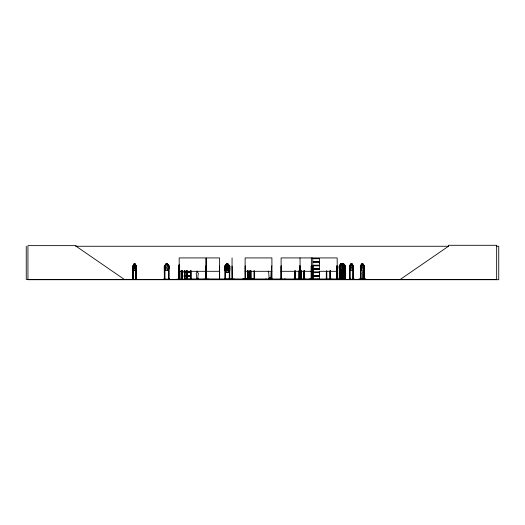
<?xml version="1.0" encoding="UTF-8"?>
<svg xmlns="http://www.w3.org/2000/svg" width="525" height="525" viewBox="0 0 525 525"><rect width="100%" height="100%" fill="white"/><g stroke="black" fill="none" stroke-linecap="round" stroke-linejoin="round"><path stroke-width="0.79" d="M319.567 274.181L319.567 272.639L313.313 272.639M319.567 263.655L319.567 262.119L313.313 262.119M176.787 279.162L192.353 279.366M181.788 279.392L181.808 270.775M203.805 279.182L208.819 279.162M229.642 279.182L234.655 279.162M252.866 279.398L242.721 279.162L253.929 279.083M247.741 279.425L247.761 270.775M313.313 276.334L319.574 276.334L319.574 279.3L308.759 279.366L313.72 279.162M136.028 265.945L135.988 279.431M178.946 265.978L178.881 279.405L178.92 278.946L178.375 278.946M339.616 266.031L339.636 279.398M342.805 265.945L342.845 279.431M349.867 265.945L349.913 279.431M353.003 265.945L352.938 279.431M364.376 266.057L363.864 266.057L363.877 279.431L364.245 279.418L364.284 266.037L362.985 263.911L361.673 263.911L360.373 266.037L360.406 268.157L361.725 270.224M164.843 265.945L164.666 279.405M229.386 265.978L229.248 279.431M270.106 277.863L269.758 277.968M313.274 268.807L319.581 268.905M313.3 279.307L313.241 278.946M133.343 265.932L133.252 279.431M206.187 279.392L206.253 278.946M134.098 263.97L133.547 267.645L134.282 268.905L135.01 268.905L135.726 267.645M342.425 265.453L342.746 264.246L343.258 264.246L343.737 266.989L343.232 267.809M245.726 279.175L245.648 278.946M249.395 279.425L249.519 270.775M249.546 279.392L249.572 278.946M130.961 279.392L138.108 279.392M279.188 279.392L282.772 279.162M299.001 279.392L299.06 270.775M178.913 266.05L178.421 266.057L178.421 279.431M352.058 263.97L350.746 263.97L350.109 266.057L350.109 267.645L350.962 268.905L351.816 268.905L352.656 267.645L352.026 263.97M352.971 266.05L353.437 266.057M360.773 266.05L360.852 279.431M179.314 279.398L179.189 266.057L179.642 266.057L179.589 279.431M269.732 277.758L270.047 277.968M347.911 279.392L355.038 279.182M362.027 279.392L358.87 279.162L365.977 279.182L362.348 279.425M187.622 279.162L188.107 279.425M344.84 279.392L344.859 265.991L345.299 266.057L345.299 279.431M339.465 279.398L339.498 278.946M339.655 279.392L339.78 266.057L339.229 266.037L339.229 268.157L340.528 270.277L341.88 270.277M311.417 279.398L311.351 257.926M293.849 279.392L295.811 279.366M295.811 279.182L293.856 279.182L306.154 279.182M226.472 263.97L225.652 266.057L225.652 267.645L226.754 268.905L227.85 268.905L228.939 267.645L228.939 266.057L228.119 263.97L226.472 263.97L224.831 266.057L224.844 279.431M226.472 266.09L225.652 268.177L225.652 269.771L226.754 271.031L227.85 271.031L228.939 269.771L228.939 268.177L228.119 266.09L226.472 266.09L224.831 268.177L226.472 270.224M163.59 279.392L164.896 279.366L164.758 266.031M164.896 279.182L163.597 279.182L169.811 279.182M229.34 266.031L229.753 266.057L229.753 279.431L229.806 278.946M245.057 279.392L245.142 257.926L271.897 257.926L271.996 279.162M299.709 279.425L299.703 266.057M300.024 257.926L300.202 279.431L300.024 266.057L299.585 266.057L299.545 279.431M132.93 266.037L134.039 263.911L135.201 263.911L136.31 266.037L132.93 266.037L132.93 268.157L136.31 268.157L136.27 266.037L135.161 263.911M134.078 263.911L132.963 266.057L133.061 279.431M134.098 270.224L133.002 268.137L134.078 270.277L135.201 270.277L136.277 268.137M135.201 270.277L136.31 268.157M342.641 269.069L341.821 270.723L342.897 269.364L343.973 270.723L343.16 269.056L343.954 267.52L343.567 267.474M179.432 264.442L178.48 266.037L178.493 279.431M178.559 266.057L179.393 264.666M339.229 266.037L340.528 263.911L341.88 263.911M340.561 263.911L339.268 266.057L339.275 279.431M341.841 270.277L343.173 268.157M349.63 266.057L349.525 279.431L349.466 266.037L350.766 263.911L352.078 263.911L353.377 266.037L353.41 279.431M349.506 266.057L350.785 263.97M352.026 270.224L353.377 268.157L352.045 270.277L350.726 270.277L349.433 268.157L350.785 270.224M361.705 263.911L360.413 266.057L360.485 279.431L360.419 278.946L360.97 278.946M190.385 271.307L189.65 272.35L188.245 272.35L187.543 271.307M189.676 272.403L190.418 271.34M343.757 266.037L345.253 268.157L343.757 270.277L342.234 270.277M343.731 272.403L345.181 270.263M164.345 279.431L164.286 266.037L165.92 263.911M167.521 270.224L169.109 268.137L169.175 266.037L167.547 263.911M167.547 270.277L169.175 268.157M343.494 268.905L344.459 267.645L343.731 263.97M228.119 270.224L229.766 268.137M229.766 270.263L228.119 272.35L226.472 272.35L224.831 270.263M188.79 279.412L189.354 279.425M189.02 279.28L189.295 279.162M196.573 279.162C196.376 279.018 196.081 279.838 198.076 279.162M196.652 279.412L196.35 279.425M197.597 279.425L197.932 279.412M196.343 279.346L198.135 279.425M268.853 279.037L268.642 278.342L268.465 279.412L269.305 279.431M270.861 279.418L270.506 279.313M270.703 279.313L271.162 279.215L271.169 278.342L270.972 279.037M270.992 279.313L271.399 278.946M362.578 279.162C362.079 278.362 362.814 280.028 362.775 279.28M363.7 279.28L364.009 279.346M197.006 271.176L196.724 272.869A1.116 1.116 0 0 0 196.494 274.621L196.731 278.919L197.84 278.919L198.076 274.621A1.116 1.116 0 0 0 197.84 272.869L197.564 271.176M400.273 279.431L448.468 246.264L448.468 245.287L496.657 245.287L496.657 279.431L26.25 279.431L26.25 246.264M187.563 279.346L187.983 279.346L187.451 279.418M188.908 279.346L189.282 279.162M271.327 279.431L268.511 279.215M224.72 279.398L224.792 278.946M225.35 279.431L225.337 265.991L224.844 266.057M133.298 266.057L132.832 266.057L132.851 279.431L132.93 278.946M168.696 266.031L169.175 266.037L169.063 279.431M179.169 279.431L179.189 257.926L205.951 257.926L206.043 279.162M300.005 279.431L299.9 266.057L300.477 266.057L300.464 279.431L300.53 278.946M75.521 246.264L448.717 246.264M496.289 246.264L498.75 246.264L498.75 279.713L27.943 279.713L27.943 245.634L76.138 245.634L76.138 246.264L124.327 279.431M313.307 258.412L319.581 258.412M313.307 258.523L319.581 258.53L319.567 261.502L313.313 261.502M313.32 258.72L319.567 258.72M313.267 261.713L319.62 261.713M313.267 261.903L319.62 261.903M165.907 263.911L167.56 263.911M342.234 263.911L343.783 263.911L345.279 266.037L345.148 279.431M134.052 263.97L135.188 263.97L135.726 266.057L135.772 279.431M167.534 263.97L165.933 263.97L165.145 266.057L165.145 267.645L166.215 268.905L167.272 268.905L168.322 267.645L168.322 266.057L167.534 263.97L169.122 266.057M341.854 263.97L340.548 263.97L339.905 267.645L340.764 268.905L341.611 268.905L342.458 267.645L341.821 263.97L343.101 266.057L343.166 279.431M342.261 263.97L343.757 263.97M362.998 263.97L361.692 263.97L361.049 266.057L361.049 267.645L361.909 268.905L362.755 268.905L363.602 267.645L362.965 263.97L364.245 266.057M351.625 264.246L351.166 264.246L350.752 266.057L351.166 267.809L352.026 266.989L351.592 264.246M362.572 264.246L362.112 264.246L361.699 266.057L362.112 267.809L362.965 266.989L362.532 264.246M313.313 265.191L319.574 265.191L319.574 262.119M313.267 265.407L319.62 265.407M313.267 265.598L319.62 265.598M313.313 265.814L319.574 265.814L319.574 268.774L313.32 268.695M164.286 266.037L164.791 266.057M342.733 266.031L343.232 266.057L343.225 279.431M343.14 266.037L341.841 263.911M345.253 266.037L343.757 263.911M349.433 266.037L349.978 266.057L350.017 279.431M352.045 263.911L353.377 266.037M360.373 266.037L360.924 266.057L360.964 279.431M364.284 266.037L364.357 279.431L364.422 278.946M135.804 266.057L136.277 266.057L136.139 279.431M205.951 266.057L205.498 266.057L205.544 279.431M219.607 266.057L219.378 279.431L219.352 278.946M232.057 266.057L232.234 279.431M271.897 266.057L271.445 266.057L271.445 279.431M313.195 266.057L312.71 266.057L312.736 279.431L312.664 278.946M337.175 266.057L336.689 266.057L336.643 279.431M343.212 266.365L343.737 269.108L343.232 269.935L342.267 269.108M167.56 270.277L165.907 270.277L164.351 268.137M179.117 269.22L178.559 268.137M339.229 268.157L340.561 270.277M345.279 268.157L343.704 266.09L344.459 269.771L343.494 271.031L342.51 271.031L341.526 269.771M360.452 268.137L361.705 270.277L363.024 270.277L364.245 268.137M313.307 268.774L319.581 268.78M313.307 269.062L319.581 269.049M313.32 269.24L319.567 269.24M179.189 271.307L205.951 271.307M206.227 271.307L219.607 271.307M245.142 271.307L271.897 271.307M281.105 271.307L312.998 271.307M319.239 271.307L337.175 271.307M184.124 272.022L188.068 272.022M189.965 272.022L190.385 272.022M313.313 272.022L319.574 272.022M184.085 272.239L190.431 272.239M313.267 272.239L319.62 272.239M343.731 272.35L342.234 272.35L340.764 270.263M184.085 272.429L190.431 272.429M313.267 272.429L319.62 272.429M343.757 272.403L342.215 272.403L340.712 270.283M184.124 272.639L190.385 272.639M184.124 275.717L190.385 275.717M313.313 275.717L319.574 275.717L319.574 272.639M184.085 275.927L190.431 275.927M313.267 275.927L319.62 275.927M184.085 276.117L190.431 276.117M313.267 276.117L319.62 276.117M184.124 276.334L190.385 276.334M363.983 278.696L364.087 279.431M132.792 278.946L133.304 278.946L133.304 279.431M135.758 278.946L136.27 278.946L136.27 279.431M164.259 278.946L164.843 278.946M169.148 278.946L168.564 278.946L168.525 279.392M181.624 278.946L181.079 278.946L181.086 279.431M181.762 278.946L182.306 278.946L182.306 279.431M319.22 279.018L341.355 278.946L341.355 279.431M343.278 278.946L342.727 278.946L342.733 279.431M344.767 278.946L345.345 278.946M349.473 278.946L350.024 278.946M352.931 278.946L353.483 278.946L353.476 279.431M363.871 278.946L364.422 278.946M225.35 279.083L229.248 279.083M328.611 279.162L332.187 279.175M336.138 279.156L346.467 279.392M242.721 279.182L252.82 279.156M308.759 279.175L319.567 279.215M358.864 279.182L362.06 279.431M362.808 279.182L365.977 279.182M219.66 279.392L219.607 257.926L206.227 257.926L206.24 279.398M179.366 278.946L179.694 279.431M198.233 279.425L197.997 278.696L198.22 279.418M186.775 279.398L186.828 270.775M164.299 268.157L165.92 270.277M187.51 271.34L188.252 272.403M178.52 268.137L179.393 269.528M364.028 266.057L363.989 279.431M363.543 279.162L363.543 278.184L363.031 278.184L363.031 279.162M360.754 278.946L360.741 279.431M360.57 266.057L360.629 279.431M353.345 266.037L353.253 279.431M353.141 278.946L353.161 279.431M353.082 266.057L353.043 279.431M349.814 278.946L349.794 279.431M349.702 278.946L349.689 279.431M344.951 278.946L344.964 279.431M344.761 265.88L344.807 279.431M343.048 278.946L343.068 279.431M342.884 266.057L342.956 279.431M341.23 269.988L341.276 279.431M341.171 278.946L341.158 279.431M340.902 269.988L340.915 279.431L340.823 269.988M340.102 279.018L340.102 279.431M339.938 279.018L339.938 279.431M339.819 278.946L339.819 279.431M339.426 266.057L339.386 279.431M337.221 279.431L337.175 257.926L281.105 257.926L281.157 279.431M337.102 266.057L337.148 279.431M337.043 278.946L337.03 279.431M336.761 266.057L336.761 279.431M330.402 270.887L330.402 279.431M330.277 270.887L330.31 279.431M330.218 278.946L330.199 279.431M330.081 270.887L330.081 279.431M329.956 270.887L330.048 279.431M329.923 278.946L329.923 279.431M326.786 270.887L326.852 279.431M326.734 278.946L326.734 279.431M326.557 279.018L326.557 279.431M326.386 278.946L326.379 279.431M326.327 270.887L326.281 279.431M318.773 279.431L318.773 279.018L184.465 278.946L184.472 279.431M317.796 279.018L317.796 279.431M313.123 266.057L313.162 279.431M313.064 278.946L313.051 279.431M312.782 257.926L312.841 279.431M311.83 279.431L311.798 266.057L311.174 266.057L311.181 279.431L311.122 278.946M311.706 278.946L311.706 279.431M311.673 266.057L311.614 279.431L311.476 266.057M311.351 266.057L311.318 279.431M304.382 270.775L304.362 279.431M304.257 270.775L304.257 279.431M304.205 278.946L304.132 279.431M304.06 270.775L304.021 279.431M303.936 270.775L303.936 279.431L303.903 278.946M301.225 270.775L301.265 279.431M301.107 270.775L301.14 279.431M301.048 278.946L301.028 279.431M300.91 270.775L300.871 279.431M300.786 270.775L300.786 279.431M299.827 278.946L299.847 279.431M299.473 270.775L299.453 279.431L299.408 270.775M299.125 278.946L299.112 279.431M298.988 270.775L298.942 279.431M295.411 278.946L295.411 279.431M295.365 270.775L295.345 279.431M295.227 278.946L295.24 279.431M294.952 270.775L295.004 279.431M294.879 270.775L294.899 279.431M294.833 278.946L294.833 279.431M285.324 279.018L285.324 279.431M284.878 279.018L284.878 279.431M284.347 279.018L284.347 279.431M281.459 279.431L281.42 266.057L280.98 266.057L280.98 279.431L280.941 278.946M281.295 266.057L281.334 279.431M281.177 278.946L281.249 279.431M280.56 279.018L280.56 279.431M271.845 278.946L271.793 279.431M271.103 279.018L271.103 279.431M270.296 279.037L270.296 277.574L269.528 277.574L269.528 279.037M266.228 279.018L266.228 279.431M265.256 279.018L265.256 279.431M254.487 278.946L254.487 279.431L254.435 270.775M253.982 270.775L253.982 279.431M253.929 278.946L253.929 279.431M250.943 270.775L250.943 279.431M250.806 270.775L250.806 279.431L250.648 270.775M250.615 278.946L250.615 279.431M250.517 270.775L250.484 279.431M250.025 278.946L250.025 279.431M249.972 270.775L249.972 279.431M248.056 270.775L248.089 279.431M247.925 270.775L247.957 279.431M247.846 278.946L247.813 279.431M247.629 270.775L247.623 279.431M245.543 279.431L245.595 266.057L245.136 266.057L245.313 279.431M245.195 278.946L245.195 279.431M232.778 279.018L232.778 279.431M232.293 278.946L232.286 279.431M232.063 257.926L232.057 279.431L232.037 278.946M231.781 279.018L231.801 279.431M229.353 278.946L229.353 279.431M225.245 278.946L225.245 279.431M219.581 278.946L219.581 279.431M206.476 278.946L206.476 279.431M206.404 266.057L206.397 279.431M205.898 278.946L205.898 279.431M205.446 278.946L205.446 279.431M197.544 279.162L197.544 278.184L197.032 278.184L197.032 279.162M191.061 278.946L191.061 279.431L191.021 270.775M190.929 270.775L190.857 279.431M190.634 270.775L190.634 279.431M190.542 270.775L190.588 279.431M187.208 270.775L187.254 279.431M187.123 270.775L187.162 279.431M187.064 278.946L187.051 279.431M186.893 278.946L186.88 279.431M186.736 270.775L186.736 279.431M185.948 279.018L185.948 279.431M184.964 270.775L184.971 279.431M184.852 270.775L184.892 279.431M184.695 278.946L184.78 279.431M184.623 270.775L184.623 279.431M184.511 270.775L184.583 279.431M182.267 270.775L182.188 279.431M182.149 270.775L182.096 279.431M181.978 278.946L181.991 279.431M181.919 270.775L181.88 279.431M181.578 270.775L181.617 279.431M181.466 270.775L181.506 279.431M181.394 278.946L181.309 279.431M181.237 270.775L181.237 279.431M181.125 270.775L181.145 279.431M179.242 278.946L179.242 279.431M178.762 266.057L178.71 279.431M178.605 278.946L178.592 279.431M168.998 278.946L168.991 279.431M168.728 278.946L168.728 279.431L168.65 265.88M164.351 266.057L164.417 279.431M136.106 267.625L136.054 279.431M135.896 278.946L135.896 279.431M133.133 266.057L133.173 279.431M271.576 271.156A1.673 1.673 0 0 1 271.084 272.344L270.736 278.788L269.062 278.788L268.721 272.344A1.673 1.673 0 0 1 268.229 271.156M364.068 274.621L363.838 278.919L362.723 278.919L362.493 274.621A1.116 1.116 0 0 1 362.723 272.869C361.705 270.67 364.855 270.67 363.838 272.869A1.116 1.116 0 0 1 364.068 274.621M134.452 264.246L134.098 266.989L134.82 267.809L135.188 266.057L134.82 264.246L134.413 264.246M226.058 267.461L226.944 269.069L226.019 270.723L227.22 269.364C227.679 271.589 229.484 270.762 227.515 269.056C229.13 267.494 227.942 266.621 227.246 268.741L226.058 267.461M340.968 264.246L340.554 266.989L341.388 267.809L341.827 266.057L341.388 264.246L340.968 264.246M166.464 264.246L165.952 266.989L166.996 267.809L167.534 266.057L166.996 264.246L166.451 264.246M227.017 264.246L226.478 266.989L227.017 267.809L227.561 267.809L228.126 266.057L227.561 264.246L227.017 264.246M227.017 266.365L226.478 269.108L227.017 269.935L227.561 269.935L228.126 268.177L227.561 266.365L227.017 266.365M226.446 263.911L224.772 266.037L224.772 270.283L226.446 272.403L228.145 272.403L229.819 270.283L229.819 266.037L228.145 263.911L226.446 263.911M226.446 266.037L224.772 268.157L226.446 270.277L228.145 270.277L229.819 268.157L228.145 266.037L226.446 266.037"/></g></svg>
